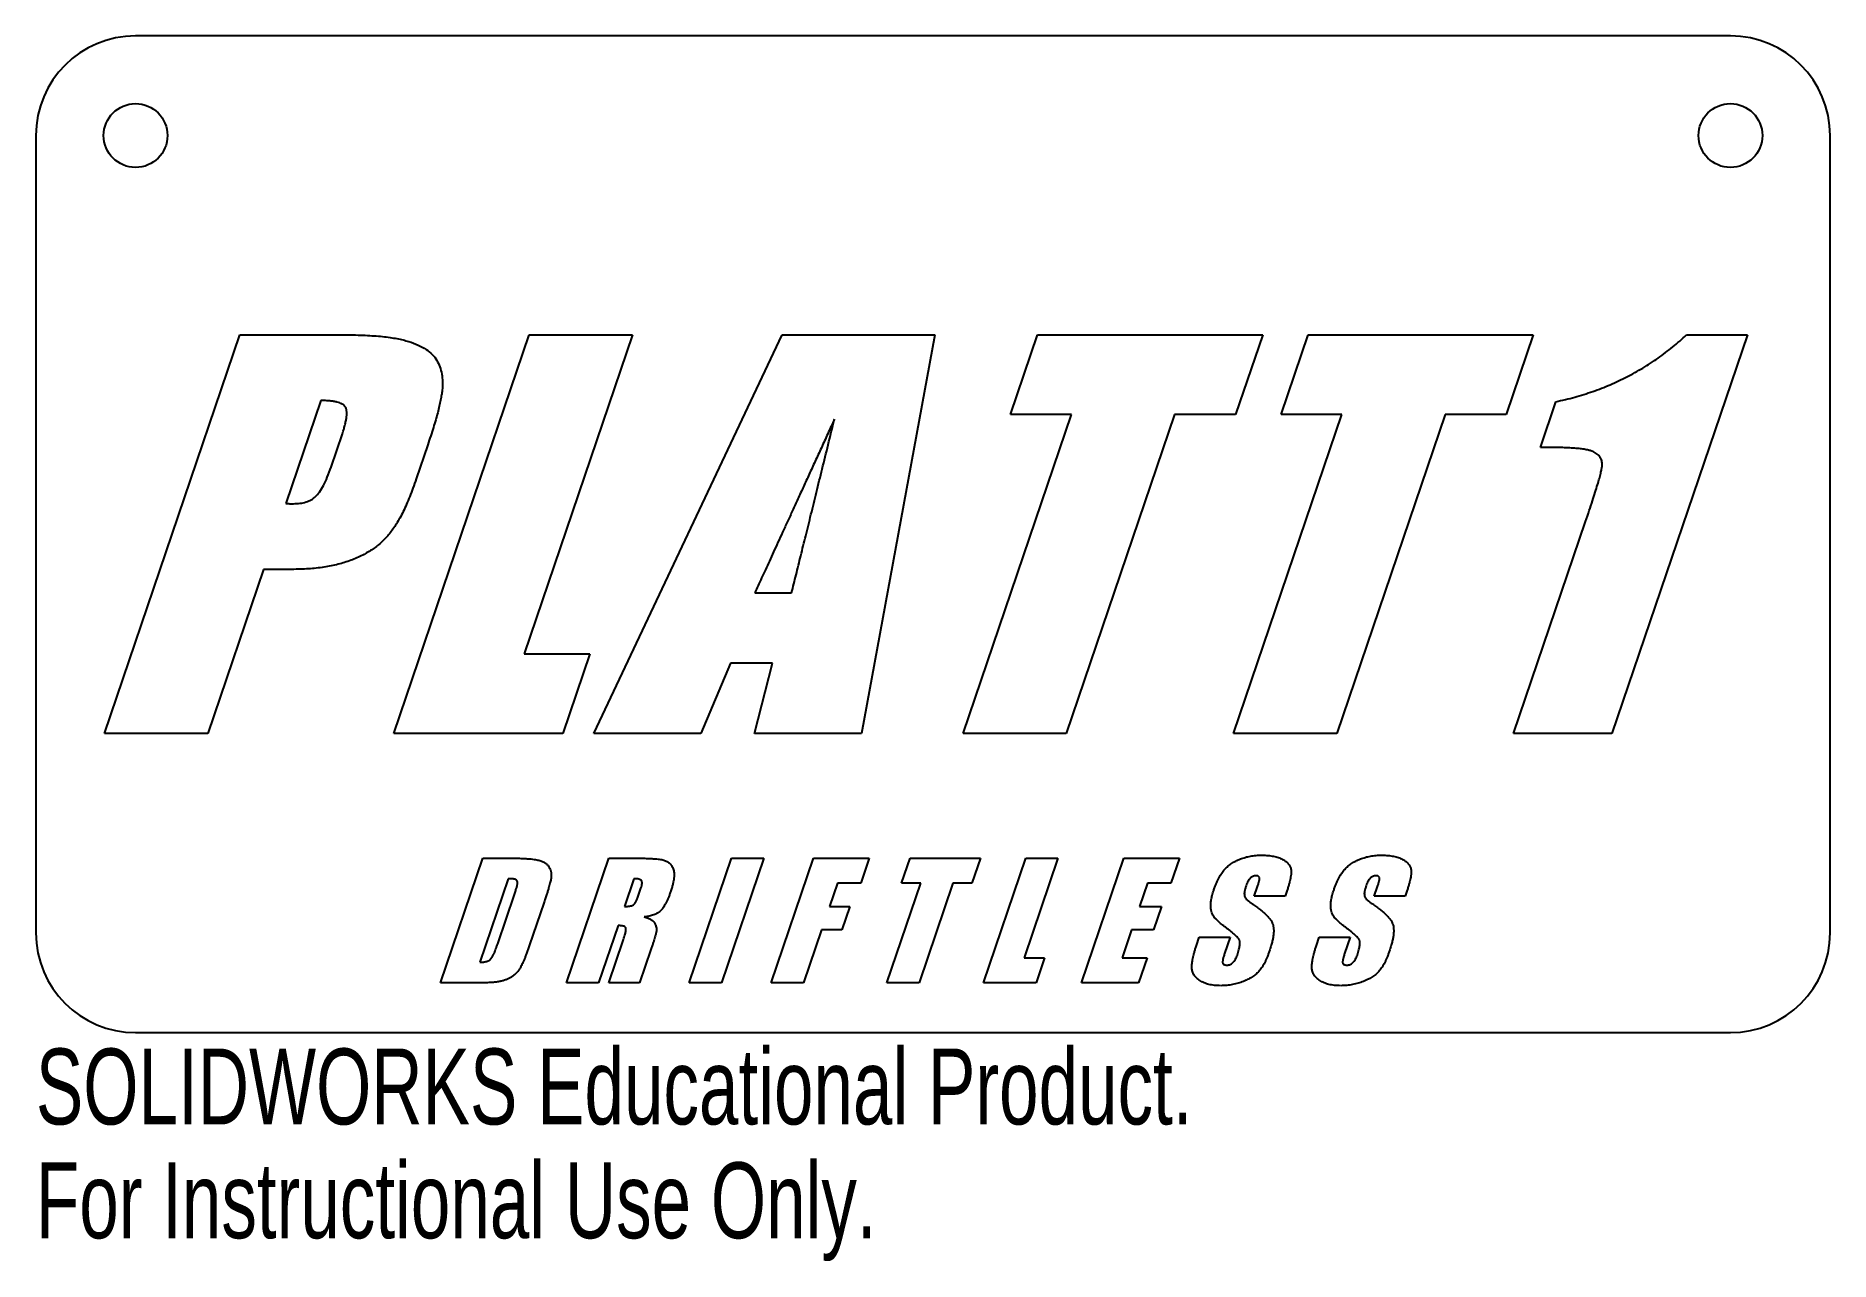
# Model space of a CAD drawing. Header units: inches. Extents: x -2.25 to 2.25, y -1.82 to 1.25.
import ezdxf

# ---------------------------------------------------------------- set-up
doc = ezdxf.new("R2010")
doc.units = ezdxf.units.IN
doc.header["$MEASUREMENT"] = 0
doc.styles.add('SLDTEXTSTYLE0', font='TXT', dxfattribs={"width": 0.7})

msp = doc.modelspace()

# ---------------------------------------------------------------- linework, layer by layer
at = {"color": 7, "linetype": 'Continuous', "lineweight": 25}
for p, q in [((2, 1.25), (-2, 1.25)), ((-2.25, 1), (-2.25, -1)), ((2.25, -1), (2.25, 1)), ((-2.0779, -0.5), (-1.7381, 0.5)), ((-1.7381, 0.5), (-1.4741, 0.5)), ((-1.3524, -0.5), (-1.0125, 0.5)), ((-0.7536, 0.5), (-1.0255, -0.3)), ((-1.0125, 0.5), (-0.7536, 0.5)), ((-0.8503, -0.5), (-0.3781, 0.5)), ((-0.3781, 0.5), (0.0043, 0.5)), ((0.0043, 0.5), (-0.1797, -0.5)), ((0.1942, 0.3), (0.2622, 0.5)), ((0.2622, 0.5), (0.8269, 0.5)), ((0.8269, 0.5), (0.7589, 0.3)), ((0.8728, 0.3), (0.9408, 0.5)), ((0.9408, 0.5), (1.5055, 0.5)), ((1.5055, 0.5), (1.4375, 0.3)), ((2.0428, 0.5), (1.7029, -0.5)), ((1.8899, 0.5), (2.0428, 0.5)), ((-1.5353, 0.3353), (-1.623, 0.077)), ((1.5233, 0.2176), (1.5623, 0.3324)), ((0.0753, -0.5), (0.3472, 0.3)), ((0.3472, 0.3), (0.1942, 0.3)), ((0.606, 0.3), (0.3341, -0.5)), ((0.7589, 0.3), (0.606, 0.3)), ((0.7538, -0.5), (1.0257, 0.3)), ((1.0257, 0.3), (0.8728, 0.3)), ((1.2845, 0.3), (1.0126, -0.5)), ((1.4375, 0.3), (1.2845, 0.3)), ((-1.5096, 0.1686), (-1.4813, 0.252)), ((-1.2671, 0.2244), (-1.2961, 0.1386)), ((1.5487, 0.2176), (1.5233, 0.2176)), ((1.4559, -0.5), (1.6368, 0.032)), ((-1.6792, -0.0882), (-1.8191, -0.5)), ((-1.6081, -0.0882), (-1.6792, -0.0882)), ((-0.447, -0.1471), (-0.3545, -0.1471)), ((-1.0255, -0.3), (-0.8608, -0.3)), ((-0.8608, -0.3), (-0.9288, -0.5)), ((-0.5075, -0.3235), (-0.5826, -0.5)), ((-0.4025, -0.3235), (-0.5075, -0.3235)), ((-0.4474, -0.5), (-0.4025, -0.3235)), ((-1.8191, -0.5), (-2.0779, -0.5)), ((-0.9288, -0.5), (-1.3524, -0.5)), ((-0.5826, -0.5), (-0.8503, -0.5)), ((-0.1797, -0.5), (-0.4474, -0.5)), ((0.3341, -0.5), (0.0753, -0.5)), ((1.0126, -0.5), (0.7538, -0.5)), ((1.7029, -0.5), (1.4559, -0.5)), ((-1.2353, -1.125), (-1.1291, -0.8125)), ((-1.1291, -0.8125), (-1.0673, -0.8125)), ((-0.9196, -1.125), (-0.8134, -0.8125)), ((-0.8134, -0.8125), (-0.7551, -0.8125)), ((-0.6112, -1.125), (-0.505, -0.8125)), ((-0.4241, -0.8125), (-0.5303, -1.125)), ((-0.505, -0.8125), (-0.4241, -0.8125)), ((-0.4058, -1.125), (-0.2996, -0.8125)), ((-0.2996, -0.8125), (-0.1599, -0.8125)), ((-0.1599, -0.8125), (-0.1811, -0.875)), ((-0.0786, -0.875), (-0.0574, -0.8125)), ((-0.0574, -0.8125), (0.1191, -0.8125)), ((0.1191, -0.8125), (0.0978, -0.875)), ((0.1264, -1.125), (0.2326, -0.8125)), ((0.3135, -0.8125), (0.2285, -1.0625)), ((0.2326, -0.8125), (0.3135, -0.8125)), ((0.3722, -1.125), (0.4785, -0.8125)), ((0.4785, -0.8125), (0.6182, -0.8125)), ((0.6182, -0.8125), (0.5969, -0.875)), ((-1.0657, -0.864), (-1.1369, -1.0735)), ((-0.75, -0.864), (-0.7737, -0.9338)), ((-0.7383, -0.9055), (-0.7325, -0.8882)), ((-0.2399, -0.875), (-0.2599, -0.9338)), ((-0.1811, -0.875), (-0.2399, -0.875)), ((-0.1158, -1.125), (-0.0308, -0.875)), ((-0.0308, -0.875), (-0.0786, -0.875)), ((0.05, -0.875), (-0.0349, -1.125)), ((0.0978, -0.875), (0.05, -0.875)), ((0.5381, -0.875), (0.5181, -0.9338)), ((0.5969, -0.875), (0.5381, -0.875)), ((0.8058, -0.9081), (0.8142, -0.8834)), ((0.8873, -0.8955), (0.883, -0.9081)), ((1.1068, -0.9081), (1.1152, -0.8834)), ((1.1883, -0.8955), (1.184, -0.9081)), ((-1.0918, -1.0273), (-1.0497, -0.9035)), ((-0.9754, -0.9227), (-1.0126, -1.0322)), ((-0.2599, -0.9338), (-0.2085, -0.9338)), ((-0.2085, -0.9338), (-0.2285, -0.9926)), ((0.5181, -0.9338), (0.5732, -0.9338)), ((0.5732, -0.9338), (0.5533, -0.9926)), ((0.883, -0.9081), (0.8058, -0.9081)), ((1.184, -0.9081), (1.1068, -0.9081)), ((-0.79, -0.9816), (-0.8387, -1.125)), ((-0.813, -1.125), (-0.7771, -1.0193)), ((-0.2799, -0.9926), (-0.3249, -1.125)), ((-0.2285, -0.9926), (-0.2799, -0.9926)), ((0.4981, -0.9926), (0.4744, -1.0625)), ((0.5533, -0.9926), (0.4981, -0.9926)), ((0.6607, -1.032), (0.6679, -1.011)), ((0.6679, -1.011), (0.7451, -1.011)), ((0.7451, -1.011), (0.7313, -1.0515)), ((0.9617, -1.032), (0.9689, -1.011)), ((0.9689, -1.011), (1.0461, -1.011)), ((1.0461, -1.011), (1.0323, -1.0515)), ((-0.7074, -1.0415), (-0.7358, -1.125)), ((0.2285, -1.0625), (0.28, -1.0625)), ((0.28, -1.0625), (0.2587, -1.125)), ((0.4744, -1.0625), (0.5369, -1.0625)), ((0.5369, -1.0625), (0.5156, -1.125)), ((-1.1312, -1.125), (-1.2353, -1.125)), ((-0.8387, -1.125), (-0.9196, -1.125)), ((-0.7358, -1.125), (-0.813, -1.125)), ((-0.5303, -1.125), (-0.6112, -1.125)), ((-0.3249, -1.125), (-0.4058, -1.125)), ((-0.0349, -1.125), (-0.1158, -1.125)), ((0.2587, -1.125), (0.1264, -1.125)), ((0.5156, -1.125), (0.3722, -1.125)), ((-2, -1.25), (2, -1.25))]:
    msp.add_line(p, q, dxfattribs=at)
for centre in [(-2, 1), (2, 1)]:
    msp.add_circle(centre, 0.08, dxfattribs=at)
for centre, start, end in [((-2, 1), 90, 180), ((2, 1), 0, 90), ((-2, -1), 180, 270), ((2, -1), 270, 0)]:
    msp.add_arc(centre, 0.25, start, end, dxfattribs=at)
for points, knots in [([(-1.4741, 0.5), (-1.4654, 0.5), (-1.4487, 0.5), (-1.4245, 0.499), (-1.402, 0.4977), (-1.3813, 0.4962), (-1.3623, 0.4938), (-1.345, 0.4908), (-1.3293, 0.4876), (-1.3114, 0.4825), (-1.2918, 0.4755), (-1.2719, 0.4643), (-1.2556, 0.4517), (-1.2442, 0.4365), (-1.2364, 0.4198), (-1.2313, 0.4016), (-1.2297, 0.3818), (-1.2305, 0.3641), (-1.2327, 0.3487), (-1.2352, 0.3354), (-1.2383, 0.3206), (-1.2423, 0.3042), (-1.2473, 0.2864), (-1.2533, 0.2671), (-1.2599, 0.2463), (-1.2646, 0.2319), (-1.2671, 0.2244)], [0, 0, 0, 0, 0.055607, 0.107701, 0.155893, 0.200598, 0.24154, 0.279144, 0.313409, 0.344124, 0.398913, 0.447292, 0.490468, 0.530142, 0.568597, 0.608685, 0.650674, 0.696463, 0.721951, 0.750804, 0.783444, 0.819599, 0.859307, 0.902596, 0.949367, 1, 1, 1, 1]), ([(1.5623, 0.3324), (1.5781, 0.336), (1.6092, 0.3433), (1.6547, 0.3575), (1.6984, 0.3745), (1.7403, 0.3941), (1.7805, 0.4165), (1.8189, 0.4415), (1.8556, 0.4692), (1.8785, 0.4897), (1.8899, 0.5)], [0, 0, 0, 0, 0.1300661, 0.2577078, 0.3831326, 0.5073875, 0.6299632, 0.7529819, 0.8762229, 1, 1, 1, 1]), ([(-1.4813, 0.252), (-1.4798, 0.2562), (-1.4772, 0.264), (-1.4743, 0.2753), (-1.4721, 0.2855), (-1.4705, 0.2945), (-1.4701, 0.3025), (-1.4706, 0.3092), (-1.4717, 0.315), (-1.4741, 0.3198), (-1.4776, 0.3236), (-1.4822, 0.3268), (-1.4881, 0.3295), (-1.4952, 0.3317), (-1.5035, 0.3332), (-1.513, 0.3346), (-1.5237, 0.3352), (-1.5313, 0.3353), (-1.5353, 0.3353)], [0, 0, 0, 0, 0.097601, 0.183722, 0.260598, 0.329748, 0.387169, 0.437863, 0.481263, 0.517906, 0.554651, 0.594816, 0.643078, 0.697498, 0.760168, 0.830467, 0.911224, 1, 1, 1, 1]), ([(-0.2472, 0.2882), (-0.2528, 0.2762), (-0.2638, 0.2524), (-0.2797, 0.2172), (-0.2953, 0.1834), (-0.3105, 0.1508), (-0.3247, 0.1193), (-0.3388, 0.0891), (-0.3519, 0.0599), (-0.3649, 0.0322), (-0.3769, 0.0055), (-0.3887, -0.0198), (-0.3997, -0.0439), (-0.4103, -0.0669), (-0.42, -0.0887), (-0.4298, -0.1091), (-0.4385, -0.1285), (-0.4442, -0.141), (-0.447, -0.1471)], [0, 0, 0, 0, 0.083284, 0.163834, 0.241971, 0.316838, 0.388971, 0.458692, 0.52533, 0.589207, 0.65035, 0.708732, 0.764031, 0.816757, 0.866911, 0.913955, 0.958264, 1, 1, 1, 1]), ([(-0.3545, -0.1471), (-0.3508, -0.132), (-0.3431, -0.101), (-0.3313, -0.0532), (-0.3191, -0.0027), (-0.3057, 0.0503), (-0.2923, 0.1061), (-0.2776, 0.1644), (-0.2626, 0.2255), (-0.2524, 0.267), (-0.2472, 0.2882)], [0, 0, 0, 0, 0.103918, 0.213703, 0.329356, 0.451471, 0.579356, 0.713703, 0.853918, 1, 1, 1, 1]), ([(1.6368, 0.032), (1.6398, 0.0411), (1.6456, 0.0584), (1.6538, 0.0828), (1.6605, 0.1045), (1.6665, 0.1232), (1.6712, 0.1391), (1.6744, 0.1521), (1.6769, 0.1622), (1.6785, 0.1716), (1.6783, 0.1812), (1.675, 0.1914), (1.6681, 0.1997), (1.6601, 0.2053), (1.6517, 0.2088), (1.6431, 0.2111), (1.6325, 0.2133), (1.6198, 0.2148), (1.605, 0.2161), (1.5881, 0.217), (1.5691, 0.2176), (1.5558, 0.2176), (1.5487, 0.2176)], [0, 0, 0, 0, 0.096688, 0.18287, 0.258949, 0.324714, 0.379812, 0.424872, 0.459641, 0.483916, 0.520848, 0.554701, 0.589289, 0.627693, 0.651119, 0.680526, 0.716964, 0.759772, 0.809176, 0.865857, 0.92925, 1, 1, 1, 1]), ([(-1.2961, 0.1386), (-1.2988, 0.131), (-1.3039, 0.1163), (-1.312, 0.095), (-1.3202, 0.0755), (-1.3286, 0.0574), (-1.3369, 0.041), (-1.3454, 0.0262), (-1.354, 0.013), (-1.3656, -0.0026), (-1.3819, -0.02), (-1.4046, -0.0379), (-1.4307, -0.0532), (-1.46, -0.0661), (-1.4926, -0.0762), (-1.5283, -0.0832), (-1.5672, -0.0874), (-1.5941, -0.088), (-1.6081, -0.0882)], [0, 0, 0, 0, 0.057162, 0.110656, 0.161086, 0.207541, 0.251452, 0.291544, 0.328899, 0.363047, 0.42913, 0.496844, 0.567552, 0.643027, 0.723137, 0.809106, 0.900885, 1, 1, 1, 1]), ([(-1.604, 0.0765), (-1.5984, 0.0767), (-1.5877, 0.077), (-1.5725, 0.0803), (-1.5594, 0.0861), (-1.5477, 0.0942), (-1.5375, 0.1065), (-1.5279, 0.123), (-1.5182, 0.144), (-1.5126, 0.1599), (-1.5096, 0.1686)], [0, 0, 0, 0, 0.117572, 0.223387, 0.321016, 0.413373, 0.518223, 0.649226, 0.809548, 1, 1, 1, 1]), ([(-1.623, 0.077), (-1.6196, 0.0769), (-1.6133, 0.0766), (-1.607, 0.0765), (-1.604, 0.0765)], [0, 0, 0, 0, 0.534091, 1, 1, 1, 1]), ([(0.704, -0.894), (0.705, -0.891), (0.707, -0.8853), (0.7102, -0.8772), (0.7135, -0.8696), (0.7169, -0.8627), (0.7204, -0.8563), (0.7239, -0.8506), (0.7276, -0.8454), (0.7326, -0.8394), (0.7395, -0.8327), (0.7489, -0.8257), (0.7593, -0.8195), (0.7709, -0.8144), (0.7833, -0.8102), (0.7965, -0.8073), (0.8104, -0.8054), (0.8199, -0.8052), (0.8248, -0.8051)], [0, 0, 0, 0, 0.05731, 0.111115, 0.161473, 0.208925, 0.253261, 0.294736, 0.333171, 0.368961, 0.438505, 0.50999, 0.584106, 0.661734, 0.742325, 0.8251, 0.91075, 1, 1, 1, 1]), ([(0.8248, -0.8051), (0.8274, -0.8052), (0.8326, -0.8053), (0.8401, -0.8057), (0.8472, -0.8066), (0.8539, -0.8076), (0.8602, -0.8091), (0.8661, -0.8109), (0.8716, -0.813), (0.8766, -0.8155), (0.8812, -0.8182), (0.8853, -0.821), (0.8887, -0.8241), (0.8918, -0.8272), (0.8942, -0.8306), (0.8961, -0.8342), (0.8974, -0.8379), (0.8982, -0.8419), (0.8984, -0.8463), (0.8983, -0.8513), (0.8975, -0.857), (0.8965, -0.8634), (0.8948, -0.8704), (0.8928, -0.8782), (0.8902, -0.8866), (0.8883, -0.8925), (0.8873, -0.8955)], [0, 0, 0, 0, 0.05515, 0.107587, 0.157095, 0.204454, 0.249226, 0.29182, 0.332553, 0.371686, 0.408757, 0.442897, 0.474883, 0.505124, 0.53406, 0.561582, 0.58913, 0.616477, 0.64651, 0.68129, 0.720738, 0.765732, 0.816133, 0.871854, 0.933162, 1, 1, 1, 1]), ([(1.005, -0.894), (1.006, -0.891), (1.008, -0.8853), (1.0113, -0.8772), (1.0145, -0.8696), (1.0179, -0.8627), (1.0214, -0.8563), (1.025, -0.8506), (1.0286, -0.8454), (1.0336, -0.8394), (1.0405, -0.8327), (1.0499, -0.8257), (1.0603, -0.8195), (1.0719, -0.8144), (1.0843, -0.8102), (1.0975, -0.8073), (1.1114, -0.8054), (1.121, -0.8052), (1.1258, -0.8051)], [0, 0, 0, 0, 0.05731, 0.111115, 0.161473, 0.208925, 0.253261, 0.294736, 0.333171, 0.368961, 0.438505, 0.50999, 0.584106, 0.661734, 0.742325, 0.8251, 0.91075, 1, 1, 1, 1]), ([(1.1258, -0.8051), (1.1284, -0.8052), (1.1336, -0.8053), (1.1411, -0.8057), (1.1482, -0.8066), (1.1549, -0.8076), (1.1612, -0.8091), (1.1671, -0.8109), (1.1726, -0.813), (1.1776, -0.8155), (1.1822, -0.8182), (1.1863, -0.821), (1.1897, -0.8241), (1.1928, -0.8272), (1.1952, -0.8306), (1.1971, -0.8342), (1.1984, -0.8379), (1.1992, -0.8419), (1.1995, -0.8463), (1.1993, -0.8513), (1.1985, -0.857), (1.1975, -0.8634), (1.1958, -0.8704), (1.1938, -0.8782), (1.1912, -0.8866), (1.1893, -0.8925), (1.1883, -0.8955)], [0, 0, 0, 0, 0.05515, 0.107587, 0.157095, 0.204454, 0.249226, 0.29182, 0.332553, 0.371686, 0.408757, 0.442897, 0.474883, 0.505124, 0.53406, 0.561582, 0.58913, 0.616477, 0.64651, 0.68129, 0.720738, 0.765732, 0.816133, 0.871854, 0.933162, 1, 1, 1, 1]), ([(-1.0673, -0.8125), (-1.0626, -0.8125), (-1.0534, -0.8125), (-1.0404, -0.8128), (-1.0286, -0.8132), (-1.0181, -0.8137), (-1.0088, -0.8146), (-1.0009, -0.8154), (-0.9941, -0.8165), (-0.9885, -0.8178), (-0.9837, -0.8192), (-0.9795, -0.821), (-0.9756, -0.8229), (-0.9721, -0.8249), (-0.9691, -0.8273), (-0.9664, -0.8298), (-0.9641, -0.8326), (-0.9616, -0.8366), (-0.9593, -0.8419), (-0.9576, -0.8487), (-0.9571, -0.8559), (-0.9576, -0.8622), (-0.9587, -0.8677), (-0.96, -0.8729), (-0.9615, -0.879), (-0.9636, -0.886), (-0.9659, -0.8939), (-0.9688, -0.9027), (-0.9719, -0.9124), (-0.9742, -0.9192), (-0.9754, -0.9227)], [0, 0, 0, 0, 0.070734, 0.135233, 0.193502, 0.245848, 0.291473, 0.331219, 0.364891, 0.392591, 0.416401, 0.439084, 0.4603, 0.480177, 0.499211, 0.517294, 0.535043, 0.552538, 0.587006, 0.620972, 0.656006, 0.692784, 0.714178, 0.740431, 0.771504, 0.807286, 0.848181, 0.893818, 0.944574, 1, 1, 1, 1]), ([(-0.7551, -0.8125), (-0.7505, -0.8125), (-0.7416, -0.8125), (-0.7288, -0.8128), (-0.7173, -0.8131), (-0.707, -0.8135), (-0.6979, -0.8142), (-0.6901, -0.8149), (-0.6835, -0.8157), (-0.6779, -0.8167), (-0.6731, -0.8181), (-0.6689, -0.8198), (-0.665, -0.8219), (-0.6615, -0.8245), (-0.6585, -0.8276), (-0.6557, -0.831), (-0.6534, -0.8349), (-0.6515, -0.8393), (-0.6501, -0.8442), (-0.6493, -0.8497), (-0.6493, -0.8559), (-0.6497, -0.8628), (-0.6509, -0.8703), (-0.6528, -0.8785), (-0.6551, -0.8874), (-0.6571, -0.8934), (-0.6581, -0.8966)], [0, 0, 0, 0, 0.08105, 0.155106, 0.221843, 0.281938, 0.334432, 0.380331, 0.419012, 0.450934, 0.478698, 0.505022, 0.53055, 0.555565, 0.580564, 0.605723, 0.63175, 0.659079, 0.688217, 0.720575, 0.75627, 0.79605, 0.840249, 0.888726, 0.94188, 1, 1, 1, 1]), ([(-1.0497, -0.9035), (-1.0492, -0.9018), (-1.0481, -0.8985), (-1.0465, -0.8938), (-1.0453, -0.8896), (-1.0442, -0.8859), (-1.0432, -0.8827), (-1.0426, -0.88), (-1.0421, -0.8778), (-1.0418, -0.8755), (-1.0418, -0.873), (-1.0424, -0.8704), (-1.0439, -0.8684), (-1.046, -0.8666), (-1.0492, -0.8653), (-1.0535, -0.8645), (-1.0592, -0.864), (-1.0634, -0.864), (-1.0657, -0.864)], [0, 0, 0, 0, 0.0917177, 0.1742637, 0.2479746, 0.3134456, 0.3697523, 0.4164193, 0.4549092, 0.4851281, 0.5334773, 0.5763879, 0.6174167, 0.6599994, 0.7136976, 0.7878384, 0.8829825, 1, 1, 1, 1]), ([(-0.7325, -0.8882), (-0.7318, -0.8859), (-0.7305, -0.8819), (-0.7295, -0.8763), (-0.7296, -0.8719), (-0.7311, -0.8684), (-0.7342, -0.8663), (-0.7383, -0.8649), (-0.7438, -0.8641), (-0.7478, -0.864), (-0.75, -0.864)], [0, 0, 0, 0, 0.178167, 0.318045, 0.424818, 0.507879, 0.591089, 0.697239, 0.832852, 1, 1, 1, 1]), ([(-0.6581, -0.8966), (-0.6592, -0.8995), (-0.6611, -0.905), (-0.6642, -0.9129), (-0.6673, -0.9201), (-0.6705, -0.9265), (-0.6737, -0.9322), (-0.6769, -0.9372), (-0.6802, -0.9414), (-0.6836, -0.945), (-0.6873, -0.948), (-0.6912, -0.9507), (-0.6957, -0.9529), (-0.7006, -0.955), (-0.706, -0.9567), (-0.7118, -0.958), (-0.718, -0.9591), (-0.7224, -0.9596), (-0.7246, -0.9598)], [0, 0, 0, 0, 0.092089, 0.17715, 0.255804, 0.327619, 0.393319, 0.452599, 0.506554, 0.554758, 0.601131, 0.649033, 0.699154, 0.752252, 0.808698, 0.868664, 0.932575, 1, 1, 1, 1]), ([(0.7381, -0.9894), (0.736, -0.9879), (0.7321, -0.9849), (0.7266, -0.9805), (0.7216, -0.9764), (0.7173, -0.9726), (0.7134, -0.9692), (0.7102, -0.9661), (0.7074, -0.9634), (0.7046, -0.96), (0.7017, -0.9556), (0.6993, -0.9496), (0.6975, -0.9428), (0.6965, -0.935), (0.6965, -0.9262), (0.6978, -0.9164), (0.7002, -0.9055), (0.7027, -0.8979), (0.704, -0.894)], [0, 0, 0, 0, 0.0680795, 0.1309935, 0.1876462, 0.2387803, 0.2841318, 0.3236514, 0.3577782, 0.386267, 0.4395294, 0.49623, 0.5582079, 0.6263878, 0.7030956, 0.7901119, 0.8889618, 1, 1, 1, 1]), ([(0.7854, -0.8817), (0.7846, -0.8842), (0.783, -0.8889), (0.7815, -0.8955), (0.7806, -0.9012), (0.7809, -0.9046), (0.781, -0.9061)], [0, 0, 0, 0, 0.3191445, 0.5900213, 0.8164233, 1, 1, 1, 1]), ([(0.8099, -0.8566), (0.8086, -0.8567), (0.806, -0.8569), (0.8023, -0.8581), (0.7989, -0.8601), (0.7956, -0.8628), (0.7927, -0.8664), (0.7899, -0.8707), (0.7875, -0.8759), (0.7861, -0.8797), (0.7854, -0.8817)], [0, 0, 0, 0, 0.103288, 0.204634, 0.309042, 0.421139, 0.54305, 0.679579, 0.831132, 1, 1, 1, 1]), ([(0.8142, -0.8834), (0.8146, -0.882), (0.8155, -0.8794), (0.8166, -0.8757), (0.8175, -0.8723), (0.8183, -0.8694), (0.8186, -0.8668), (0.8189, -0.8647), (0.8189, -0.8629), (0.8186, -0.8611), (0.8176, -0.8592), (0.8156, -0.8576), (0.813, -0.8567), (0.811, -0.8567), (0.8099, -0.8566)], [0, 0, 0, 0, 0.1307959, 0.2475036, 0.3511937, 0.4414866, 0.5199717, 0.5841086, 0.6375613, 0.6794932, 0.7496458, 0.8207028, 0.9013897, 1, 1, 1, 1]), ([(1.0391, -0.9894), (1.037, -0.9879), (1.0331, -0.9849), (1.0276, -0.9805), (1.0226, -0.9764), (1.0183, -0.9726), (1.0144, -0.9692), (1.0112, -0.9661), (1.0084, -0.9634), (1.0056, -0.96), (1.0027, -0.9556), (1.0003, -0.9496), (0.9986, -0.9428), (0.9975, -0.935), (0.9975, -0.9262), (0.9988, -0.9164), (1.0013, -0.9055), (1.0037, -0.8979), (1.005, -0.894)], [0, 0, 0, 0, 0.0680795, 0.1309935, 0.1876462, 0.2387803, 0.2841318, 0.3236514, 0.3577782, 0.386267, 0.4395294, 0.49623, 0.5582079, 0.6263878, 0.7030956, 0.7901119, 0.8889618, 1, 1, 1, 1]), ([(1.0864, -0.8817), (1.0856, -0.8842), (1.0841, -0.8889), (1.0825, -0.8955), (1.0816, -0.9012), (1.0819, -0.9046), (1.082, -0.9061)], [0, 0, 0, 0, 0.319144, 0.590021, 0.816423, 1, 1, 1, 1]), ([(1.1109, -0.8566), (1.1096, -0.8567), (1.107, -0.8569), (1.1033, -0.8581), (1.0999, -0.8601), (1.0966, -0.8628), (1.0937, -0.8664), (1.0909, -0.8707), (1.0885, -0.8759), (1.0871, -0.8797), (1.0864, -0.8817)], [0, 0, 0, 0, 0.103288, 0.204634, 0.309042, 0.421139, 0.54305, 0.679579, 0.831132, 1, 1, 1, 1]), ([(1.1152, -0.8834), (1.1157, -0.882), (1.1165, -0.8794), (1.1176, -0.8757), (1.1185, -0.8723), (1.1193, -0.8694), (1.1196, -0.8668), (1.1199, -0.8647), (1.1199, -0.8629), (1.1196, -0.8611), (1.1186, -0.8592), (1.1166, -0.8576), (1.114, -0.8567), (1.112, -0.8567), (1.1109, -0.8566)], [0, 0, 0, 0, 0.130796, 0.247504, 0.351194, 0.441487, 0.519972, 0.584109, 0.637561, 0.679493, 0.749646, 0.820703, 0.90139, 1, 1, 1, 1]), ([(-0.7737, -0.9338), (-0.7715, -0.9338), (-0.7673, -0.9337), (-0.7615, -0.933), (-0.7566, -0.9319), (-0.753, -0.9305), (-0.7505, -0.9288), (-0.7488, -0.927), (-0.747, -0.9247), (-0.7453, -0.9219), (-0.7435, -0.9185), (-0.7417, -0.9147), (-0.74, -0.9103), (-0.7389, -0.9072), (-0.7383, -0.9055)], [0, 0, 0, 0, 0.132923, 0.247422, 0.34657, 0.431553, 0.474068, 0.52224, 0.5797, 0.644936, 0.719607, 0.80343, 0.896202, 1, 1, 1, 1]), ([(0.781, -0.9061), (0.7811, -0.9068), (0.7813, -0.9083), (0.7824, -0.9105), (0.7838, -0.9128), (0.7858, -0.9152), (0.7882, -0.9176), (0.791, -0.9201), (0.7944, -0.9227), (0.7968, -0.9244), (0.7981, -0.9253)], [0, 0, 0, 0, 0.08037, 0.171094, 0.273892, 0.388592, 0.516506, 0.661657, 0.821641, 1, 1, 1, 1]), ([(0.7981, -0.9253), (0.8018, -0.9278), (0.8088, -0.9327), (0.8186, -0.94), (0.8272, -0.9471), (0.8346, -0.9538), (0.8408, -0.9601), (0.8458, -0.9662), (0.8496, -0.9719), (0.8513, -0.9758), (0.8521, -0.9776)], [0, 0, 0, 0, 0.1761795, 0.3368665, 0.4827605, 0.6137078, 0.7301266, 0.8326126, 0.9216288, 1, 1, 1, 1]), ([(1.082, -0.9061), (1.0821, -0.9068), (1.0824, -0.9083), (1.0834, -0.9105), (1.0849, -0.9128), (1.0868, -0.9152), (1.0892, -0.9176), (1.092, -0.9201), (1.0954, -0.9227), (1.0979, -0.9244), (1.0991, -0.9253)], [0, 0, 0, 0, 0.08037, 0.171094, 0.273892, 0.388592, 0.516506, 0.661657, 0.821641, 1, 1, 1, 1]), ([(1.0991, -0.9253), (1.1028, -0.9278), (1.1099, -0.9327), (1.1196, -0.94), (1.1282, -0.9471), (1.1356, -0.9538), (1.1418, -0.9601), (1.1468, -0.9662), (1.1506, -0.9719), (1.1523, -0.9758), (1.1531, -0.9776)], [0, 0, 0, 0, 0.17618, 0.336867, 0.48276, 0.613708, 0.730127, 0.832613, 0.921629, 1, 1, 1, 1]), ([(-0.7771, -1.0193), (-0.7764, -1.0173), (-0.7751, -1.0134), (-0.7734, -1.008), (-0.7721, -1.0031), (-0.7711, -0.9989), (-0.7704, -0.9952), (-0.7701, -0.9922), (-0.77, -0.9897), (-0.7703, -0.9878), (-0.7711, -0.9862), (-0.7725, -0.9849), (-0.7742, -0.9839), (-0.7764, -0.983), (-0.7791, -0.9824), (-0.7823, -0.982), (-0.786, -0.9817), (-0.7886, -0.9816), (-0.79, -0.9816)], [0, 0, 0, 0, 0.118604, 0.224138, 0.316672, 0.39838, 0.46652, 0.523082, 0.567707, 0.602299, 0.632237, 0.663792, 0.701521, 0.744927, 0.796214, 0.855265, 0.923471, 1, 1, 1, 1]), ([(-0.7246, -0.9598), (-0.7228, -0.9603), (-0.7195, -0.9613), (-0.7147, -0.963), (-0.7105, -0.9648), (-0.7069, -0.9668), (-0.7037, -0.9689), (-0.7011, -0.9711), (-0.699, -0.9735), (-0.6971, -0.9767), (-0.6955, -0.9808), (-0.694, -0.9856), (-0.6934, -0.9903), (-0.6934, -0.9941), (-0.694, -0.9976), (-0.6948, -1.0011), (-0.6959, -1.0056), (-0.6975, -1.011), (-0.6994, -1.0173), (-0.7017, -1.0246), (-0.7044, -1.0327), (-0.7064, -1.0385), (-0.7074, -1.0415)], [0, 0, 0, 0, 0.054907, 0.104566, 0.150075, 0.191723, 0.228778, 0.262777, 0.293555, 0.322245, 0.375476, 0.424806, 0.470912, 0.514309, 0.54031, 0.576044, 0.622019, 0.677859, 0.743429, 0.818907, 0.904308, 1, 1, 1, 1]), ([(0.7684, -1.0176), (0.768, -1.0168), (0.7669, -1.015), (0.7646, -1.0123), (0.7618, -1.0093), (0.7583, -1.006), (0.7541, -1.0023), (0.7494, -0.9983), (0.7439, -0.994), (0.7401, -0.991), (0.7381, -0.9894)], [0, 0, 0, 0, 0.067012, 0.150437, 0.249058, 0.366197, 0.499165, 0.649033, 0.81502, 1, 1, 1, 1]), ([(0.8521, -0.9776), (0.8526, -0.9795), (0.8538, -0.9834), (0.8545, -0.9899), (0.8545, -0.9971), (0.8539, -1.0052), (0.8525, -1.014), (0.8503, -1.0236), (0.8474, -1.0341), (0.8451, -1.0412), (0.8439, -1.0449)], [0, 0, 0, 0, 0.084563, 0.178702, 0.282959, 0.400084, 0.529251, 0.672727, 0.829341, 1, 1, 1, 1]), ([(1.0695, -1.0176), (1.069, -1.0168), (1.0679, -1.015), (1.0657, -1.0123), (1.0628, -1.0093), (1.0593, -1.006), (1.0552, -1.0023), (1.0504, -0.9983), (1.045, -0.994), (1.0411, -0.991), (1.0391, -0.9894)], [0, 0, 0, 0, 0.067012, 0.150437, 0.249058, 0.366197, 0.499165, 0.649033, 0.81502, 1, 1, 1, 1]), ([(1.1531, -0.9776), (1.1536, -0.9795), (1.1548, -0.9834), (1.1555, -0.9899), (1.1555, -0.9971), (1.1549, -1.0052), (1.1535, -1.014), (1.1513, -1.0236), (1.1484, -1.0341), (1.1461, -1.0412), (1.1449, -1.0449)], [0, 0, 0, 0, 0.084563, 0.178702, 0.282959, 0.400084, 0.529251, 0.672727, 0.829341, 1, 1, 1, 1]), ([(-1.1369, -1.0735), (-1.1353, -1.0735), (-1.1322, -1.0735), (-1.1278, -1.0731), (-1.1238, -1.0726), (-1.1201, -1.0718), (-1.1169, -1.0708), (-1.1141, -1.0696), (-1.1117, -1.0681), (-1.1096, -1.0663), (-1.1077, -1.064), (-1.1058, -1.0611), (-1.1037, -1.0573), (-1.1016, -1.0528), (-1.0992, -1.0475), (-1.0968, -1.0415), (-1.0943, -1.0346), (-1.0927, -1.0298), (-1.0918, -1.0273)], [0, 0, 0, 0, 0.067074, 0.128727, 0.185173, 0.235742, 0.282698, 0.324522, 0.363953, 0.399626, 0.439284, 0.488213, 0.547528, 0.617507, 0.696858, 0.787133, 0.888413, 1, 1, 1, 1]), ([(-1.0126, -1.0322), (-1.0137, -1.0355), (-1.016, -1.042), (-1.0193, -1.0512), (-1.0224, -1.0596), (-1.0254, -1.067), (-1.0282, -1.0736), (-1.0308, -1.0793), (-1.0332, -1.0842), (-1.0363, -1.0895), (-1.0402, -1.0951), (-1.0453, -1.1011), (-1.051, -1.1063), (-1.0572, -1.1108), (-1.0638, -1.1144), (-1.0707, -1.1176), (-1.0781, -1.1201), (-1.0846, -1.1217), (-1.0901, -1.1226), (-1.0947, -1.1232), (-1.0997, -1.1239), (-1.1052, -1.1242), (-1.1111, -1.1246), (-1.1174, -1.1249), (-1.1242, -1.1249), (-1.1288, -1.125), (-1.1312, -1.125)], [0, 0, 0, 0, 0.063178, 0.121516, 0.174263, 0.221993, 0.264607, 0.301822, 0.334295, 0.361484, 0.409995, 0.4564, 0.501758, 0.546698, 0.591266, 0.636125, 0.682266, 0.729312, 0.754589, 0.782117, 0.811971, 0.844444, 0.879616, 0.917154, 0.957386, 1, 1, 1, 1]), ([(0.7219, -1.1324), (0.7192, -1.1323), (0.7139, -1.1323), (0.7062, -1.1316), (0.6989, -1.1307), (0.6921, -1.1293), (0.6857, -1.1275), (0.6798, -1.1253), (0.6742, -1.1228), (0.6692, -1.1198), (0.6647, -1.1166), (0.6607, -1.1131), (0.6573, -1.1094), (0.6544, -1.1055), (0.6523, -1.1013), (0.6506, -1.0969), (0.6495, -1.0923), (0.6491, -1.0874), (0.6492, -1.0822), (0.6496, -1.0765), (0.6505, -1.0704), (0.6517, -1.0637), (0.6534, -1.0565), (0.6555, -1.0487), (0.6579, -1.0405), (0.6598, -1.0349), (0.6607, -1.032)], [0, 0, 0, 0, 0.05352, 0.104543, 0.152792, 0.198861, 0.242596, 0.284259, 0.32399, 0.36278, 0.399749, 0.434699, 0.467476, 0.499283, 0.530179, 0.561048, 0.591796, 0.62344, 0.657596, 0.694881, 0.73626, 0.780996, 0.830062, 0.882717, 0.939277, 1, 1, 1, 1]), ([(0.7633, -1.0548), (0.764, -1.0525), (0.7654, -1.0482), (0.7672, -1.0421), (0.7686, -1.0365), (0.7694, -1.0315), (0.7699, -1.0271), (0.7699, -1.0234), (0.7695, -1.0202), (0.7688, -1.0184), (0.7684, -1.0176)], [0, 0, 0, 0, 0.186128, 0.354829, 0.504505, 0.637055, 0.750151, 0.847744, 0.929705, 1, 1, 1, 1]), ([(1.0229, -1.1324), (1.0202, -1.1323), (1.0149, -1.1323), (1.0072, -1.1316), (0.9999, -1.1307), (0.9931, -1.1293), (0.9867, -1.1275), (0.9808, -1.1253), (0.9752, -1.1228), (0.9702, -1.1198), (0.9657, -1.1166), (0.9617, -1.1131), (0.9583, -1.1094), (0.9555, -1.1055), (0.9533, -1.1013), (0.9516, -1.0969), (0.9506, -1.0923), (0.9501, -1.0874), (0.9502, -1.0822), (0.9506, -1.0765), (0.9515, -1.0704), (0.9527, -1.0637), (0.9544, -1.0565), (0.9565, -1.0487), (0.9589, -1.0405), (0.9608, -1.0349), (0.9617, -1.032)], [0, 0, 0, 0, 0.0535204, 0.1045432, 0.1527923, 0.198861, 0.2425965, 0.2842593, 0.3239901, 0.3627799, 0.3997487, 0.4346989, 0.4674761, 0.4992832, 0.5301786, 0.5610482, 0.5917964, 0.6234401, 0.6575964, 0.6948813, 0.7362597, 0.7809962, 0.8300623, 0.8827172, 0.9392767, 1, 1, 1, 1]), ([(1.0643, -1.0548), (1.065, -1.0525), (1.0664, -1.0482), (1.0682, -1.0421), (1.0696, -1.0365), (1.0705, -1.0315), (1.0709, -1.0271), (1.0709, -1.0234), (1.0705, -1.0202), (1.0698, -1.0184), (1.0695, -1.0176)], [0, 0, 0, 0, 0.186128, 0.354829, 0.504505, 0.637055, 0.750151, 0.847744, 0.929705, 1, 1, 1, 1]), ([(0.8439, -1.0449), (0.8429, -1.0476), (0.841, -1.0529), (0.8381, -1.0606), (0.8351, -1.0676), (0.8321, -1.0742), (0.8289, -1.0801), (0.8257, -1.0855), (0.8224, -1.0903), (0.819, -1.0947), (0.8154, -1.0987), (0.8114, -1.1025), (0.807, -1.1061), (0.8022, -1.1095), (0.7969, -1.1128), (0.7913, -1.1159), (0.7852, -1.1188), (0.7766, -1.1226), (0.7653, -1.1265), (0.7513, -1.1299), (0.7367, -1.1319), (0.7268, -1.1322), (0.7219, -1.1324)], [0, 0, 0, 0, 0.053164, 0.103355, 0.150547, 0.194525, 0.235668, 0.274222, 0.309991, 0.343398, 0.375822, 0.409224, 0.444279, 0.480366, 0.518201, 0.557628, 0.599076, 0.642151, 0.730184, 0.818294, 0.90829, 1, 1, 1, 1]), ([(0.7313, -1.0515), (0.7308, -1.053), (0.7299, -1.0558), (0.7287, -1.0599), (0.7277, -1.0635), (0.727, -1.0667), (0.7265, -1.0695), (0.7263, -1.0719), (0.7262, -1.0739), (0.7266, -1.0759), (0.7277, -1.0781), (0.7301, -1.0798), (0.7333, -1.0807), (0.7357, -1.0808), (0.737, -1.0809)], [0, 0, 0, 0, 0.126612, 0.239153, 0.339639, 0.427833, 0.504289, 0.567725, 0.620083, 0.662368, 0.73402, 0.807632, 0.893344, 1, 1, 1, 1]), ([(0.737, -1.0809), (0.7384, -1.0808), (0.7413, -1.0807), (0.7453, -1.0793), (0.7491, -1.0773), (0.7525, -1.0743), (0.7557, -1.0706), (0.7585, -1.066), (0.7612, -1.0607), (0.7625, -1.0569), (0.7633, -1.0548)], [0, 0, 0, 0, 0.107619, 0.213855, 0.319469, 0.43144, 0.553618, 0.688982, 0.835965, 1, 1, 1, 1]), ([(1.1449, -1.0449), (1.1439, -1.0476), (1.142, -1.0529), (1.1391, -1.0606), (1.1361, -1.0676), (1.1331, -1.0742), (1.1299, -1.0801), (1.1267, -1.0855), (1.1234, -1.0903), (1.12, -1.0947), (1.1164, -1.0987), (1.1124, -1.1025), (1.108, -1.1061), (1.1032, -1.1095), (1.098, -1.1128), (1.0923, -1.1159), (1.0862, -1.1188), (1.0776, -1.1226), (1.0663, -1.1265), (1.0523, -1.1299), (1.0377, -1.1319), (1.0278, -1.1322), (1.0229, -1.1324)], [0, 0, 0, 0, 0.053164, 0.103355, 0.150547, 0.194525, 0.235668, 0.274222, 0.309991, 0.343398, 0.375822, 0.409224, 0.444279, 0.480366, 0.518201, 0.557628, 0.599076, 0.642151, 0.730184, 0.818294, 0.90829, 1, 1, 1, 1]), ([(1.0323, -1.0515), (1.0318, -1.053), (1.0309, -1.0558), (1.0297, -1.0599), (1.0287, -1.0635), (1.028, -1.0667), (1.0275, -1.0695), (1.0273, -1.0719), (1.0272, -1.0739), (1.0276, -1.0759), (1.0287, -1.0781), (1.0311, -1.0798), (1.0343, -1.0807), (1.0367, -1.0808), (1.038, -1.0809)], [0, 0, 0, 0, 0.126612, 0.239153, 0.339639, 0.427833, 0.504289, 0.567725, 0.620083, 0.662368, 0.73402, 0.807632, 0.893344, 1, 1, 1, 1]), ([(1.038, -1.0809), (1.0395, -1.0808), (1.0423, -1.0807), (1.0463, -1.0793), (1.0501, -1.0773), (1.0535, -1.0743), (1.0567, -1.0706), (1.0595, -1.066), (1.0622, -1.0607), (1.0636, -1.0569), (1.0643, -1.0548)], [0, 0, 0, 0, 0.107619, 0.213855, 0.319469, 0.43144, 0.553618, 0.688982, 0.835965, 1, 1, 1, 1])]:
    msp.add_open_spline(points, degree=3, knots=knots, dxfattribs=at)

# ---------------------------------------------------------------- texts
at = {"color": 7, "linetype": 'Continuous', "char_height": 0.1903, "attachment_point": 1, "style": 'SLDTEXTSTYLE0'}
for s, insert in [('SOLIDWORKS Educational Product.', (-2.25, -1.2901)), ('For Instructional Use Only.', (-2.25, -1.5756))]:
    msp.add_mtext(s, dxfattribs=dict(at, insert=insert))

doc.saveas('drawing.dxf')
